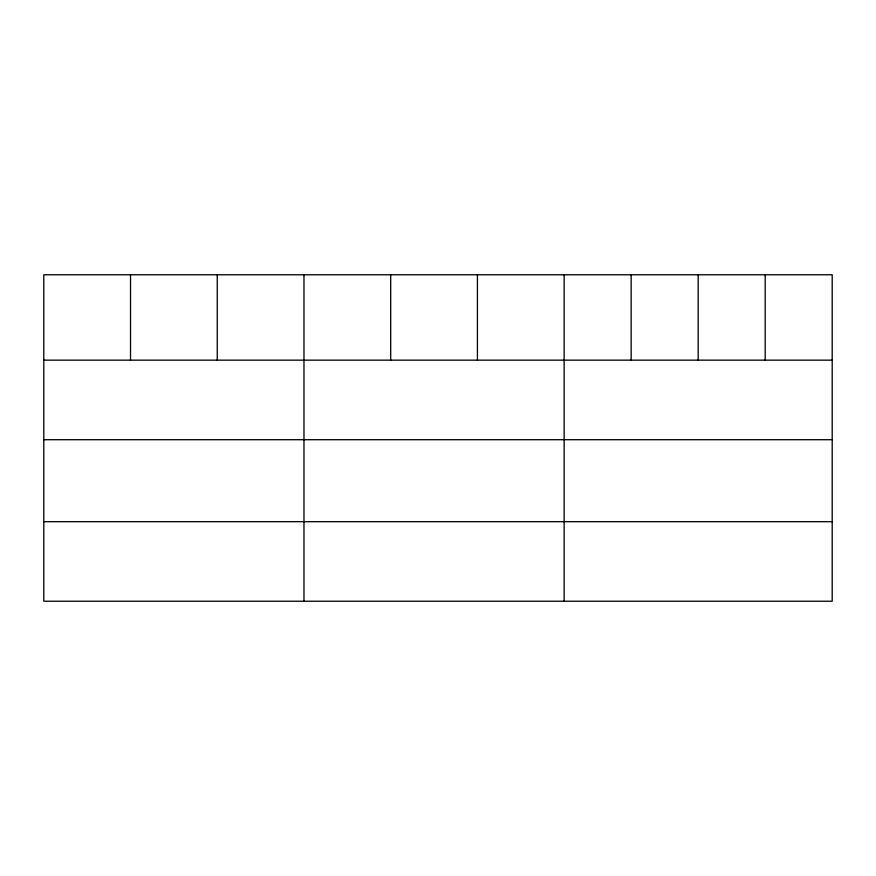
<?xml version="1.0" encoding="UTF-8"?>
<svg xmlns="http://www.w3.org/2000/svg" width="876" height="876" viewBox="0 0 876 876"><rect width="100%" height="100%" fill="white"/><g stroke="black" fill="none" stroke-linecap="round" stroke-linejoin="round"><path stroke-width="1.31" d="M832.2 439.708L832.2 274.768L43.8 274.768L43.8 601.232L832.2 601.232L832.2 439.708L43.8 439.708M43.8 360.156L832.2 360.156M43.8 521.68L832.2 521.68M765.186 274.768L765.186 360.156M698.172 274.768L698.172 360.156M631.158 274.768L631.158 360.156M564.144 274.768L564.144 601.232M477.42 274.768L477.42 360.156M390.696 274.768L390.696 360.156M303.972 274.768L303.972 601.232M217.248 274.768L217.248 360.156M130.524 274.768L130.524 360.156"/></g></svg>
